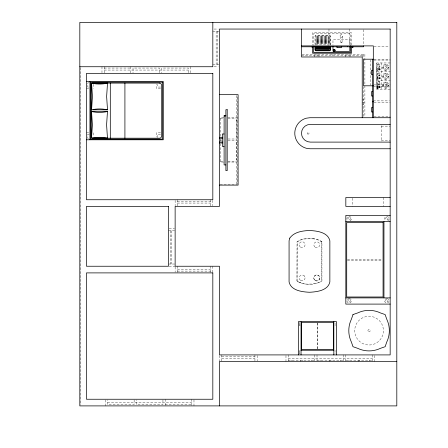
<?xml version="1.0" encoding="UTF-8"?>
<svg xmlns="http://www.w3.org/2000/svg" width="448" height="448" viewBox="0 0 448 448"><rect width="100%" height="100%" fill="white"/><g stroke="black" fill="none" stroke-linecap="round" stroke-linejoin="round"><path stroke-width="0.34" stroke-dasharray="2.24 1.68" d="M383.527 85.417L383.527 84.834A2.218 2.218 0 0 1 385.437 82.93L386.014 82.93A2.218 2.218 0 0 1 387.923 84.84L387.923 85.417A2.218 2.218 0 0 1 386.014 87.326L385.437 87.326A2.218 2.218 0 0 1 383.527 85.417L382.659 85.417M383.516 76.546L383.516 75.97A2.218 2.218 0 0 1 385.431 74.06L386.008 74.06A2.218 2.218 0 0 1 387.912 75.97L387.912 76.552A2.218 2.218 0 0 1 386.002 78.456L385.426 78.456A2.218 2.218 0 0 1 383.516 76.546L382.654 76.546M383.516 67.682L383.516 67.099A2.218 2.218 0 0 1 385.431 65.195L386.008 65.195A2.218 2.218 0 0 1 387.912 67.105L387.912 67.682A2.218 2.218 0 0 1 386.002 69.591L385.426 69.591A2.218 2.218 0 0 1 383.516 67.682L382.654 67.682M386.641 76.384L386.641 76.138A0.93 0.93 0 0 0 385.84 75.337L385.594 75.337A0.93 0.93 0 0 0 384.793 76.138L384.793 76.378A0.93 0.93 0 0 0 385.594 77.179L386.641 76.479M386.641 67.514L386.641 67.273A0.93 0.93 0 0 0 385.84 66.472L385.594 66.472A0.93 0.93 0 0 0 384.793 67.273L384.793 67.514A0.93 0.93 0 0 0 385.594 68.314L386.641 67.614M386.646 85.249L386.646 85.008A0.93 0.93 0 0 0 385.846 84.202L385.605 84.202A0.93 0.93 0 0 0 384.804 85.002L384.804 85.249A0.93 0.93 0 0 0 385.605 86.05L386.646 85.35M341.085 42.336L341.359 42.638L341.555 42.291M379.73 67.094C376.628 68.88 376.874 61.981 379.865 64.081M377.866 64.215L379.91 64.215L379.893 66.959M377.216 76.933L377.182 79.677M377.95 64.204L377.994 66.959L379.702 66.993L379.803 64.187M377.849 73.086L379.865 72.951L379.714 75.964L377.894 75.88L377.866 73.086L379.831 72.929M377.894 70.762C379.484 66.69 375.542 67.099 377.194 70.784M377.233 88.614L377.171 85.714L377.328 88.676M377.95 73.086L377.882 75.83M377.955 76.821L377.149 76.905L377.966 76.849L377.843 79.71M377.955 81.956C380.985 79.845 380.918 86.755 377.978 84.801M377.983 88.519C376.818 81.794 379.786 89.438 377.278 88.575M379.887 75.774L377.961 75.802M377.933 84.767L377.86 81.95L378.05 84.722L379.786 84.689L379.814 81.956M379.266 69.994C378.823 66.92 380.29 70.431 378.941 69.905L378.98 68.69M379.719 68.662C379.932 68.348 380.654 70.258 379.618 69.905L379.635 68.695M379.277 77.588L379.35 78.77L378.941 78.77L379.036 77.526M379.26 78.781L379.26 77.605M379.366 78.77L379.025 78.803M379.641 77.622C380.363 77.106 380.447 79.279 379.618 78.77L379.686 77.594L379.674 78.764M379.938 78.781L380.044 77.616M379.047 86.397L378.963 87.634L379.333 87.702L379.305 86.486M379.943 87.646L379.915 86.458M379.669 87.702C380.324 88.066 380.458 86.078 379.635 86.453L379.73 87.724M305.273 284.021C310.537 284.346 317.419 283.976 321.922 280.946M321.922 241.819L317.352 239.697L313.667 238.739L317.402 239.518L320.236 240.615L321.927 241.819L321.927 280.946C314.776 285.555 304.158 285.555 297.013 280.946L297.013 241.819C301.661 238.28 308.078 238.274 313.667 238.734M377.978 76.877L377.978 79.649L377.199 79.666M301.532 283.242L305.295 283.847M341.062 42.336L341.443 42.146M379.898 75.802L379.91 73.086M380.033 78.814L379.63 78.814M377.894 88.519L377.731 85.652L377.994 85.798M379.372 87.662C379.887 85.893 378.353 86.324 379.047 87.724M380.033 87.674L379.63 87.634L379.73 86.397M379.646 68.718L379.63 69.95L380.005 69.966M379.854 81.794L377.899 81.816L377.899 84.722M298.704 282.145L301.582 283.069M299.029 323.187L299.65 322.515M299.029 351.45L299.41 350.907L300.138 350.862M335.479 324.66L334.902 324.968M335.479 352.923L334.902 353.231M377.182 85.691L377.933 85.641M329.386 44.789L329.23 44.414L316.361 44.414L316.204 44.789M377.266 85.697L377.877 85.708M297.018 280.946L297.192 241.886C301.846 238.487 308.118 238.448 313.639 238.918M297.181 281.142L298.788 281.988M300.121 324.822C298.945 325.735 299.197 322.342 300.188 323.607M300.121 353.086C298.945 353.998 299.197 350.605 300.188 351.87M300.199 325.668L299.712 325.808L299.068 325.214M334.869 323.366L335.457 323.607M335.468 325.668L334.981 325.808M334.869 351.63L335.457 351.87M341.247 42.14L341.578 42.291M377.894 68.029C377.39 74.553 379.411 67.844 377.345 67.844M379.036 68.662L379.266 68.662M379.91 69.933L379.91 68.723M334.919 350.778L335.406 350.862M214.15 29.053L218.142 29.053M212.822 31.265L219.47 31.265M373.99 46.782L389.486 46.782M302.165 54.32L364.89 54.32L364.89 117.046M301.493 55.653L363.558 55.653M373.99 59.198L390.163 59.198M373.99 60.082L390.163 60.082M390.163 62.961L376.846 62.961L376.869 89.561L390.169 89.561M212.822 64.518L219.47 64.518M214.15 66.735L218.142 66.735M382.626 67.39L383.516 67.39M387.912 67.39L388.808 67.39M387.912 67.614L388.797 67.614M104.199 68.062L130.799 68.062M379.355 69.95L379.025 69.938M104.199 70.062L188.44 70.062M377.356 70.874L377.782 70.946M376.846 71.826L390.163 71.826M382.626 76.261L383.516 76.261M387.912 76.261L388.808 76.261M387.912 76.479L388.797 76.479M379.333 77.566L378.997 77.599M377.983 79.593L377.866 76.933M376.846 80.69L390.169 80.69M89.242 82.897L87.853 82.897L87.853 87.058L89.242 87.058M373.99 84.913L390.163 84.913M382.631 85.126L383.527 85.126M387.923 85.126L388.819 85.126M387.923 85.35L388.808 85.35M373.313 86.688L389.486 86.688M160.518 87.058L157.741 87.058L157.741 84.286M379.361 87.679L379.03 87.674M86.47 88.446L89.242 88.446M160.518 88.446L156.358 88.446L156.358 84.286M362.673 99.546L363.558 99.546M362.673 99.988L363.558 99.988M373.313 100.873L389.486 100.873M362.23 102.206L364.89 102.206M373.99 102.648L390.163 102.648M362.673 103.975L363.558 103.975M362.673 104.418L363.558 104.418M373.99 116.833L390.163 116.833M223.726 117.718L220.36 117.718L220.36 136.959M227.769 117.718L237.205 117.718M220.36 118.608L223.132 118.608M227.993 118.608L236.32 118.608M236.32 120.378L237.205 120.378M381.293 126.146L390.163 126.146M86.47 132.843L89.242 132.843M160.518 132.843L156.358 132.843L156.358 137.004M89.242 134.232L87.853 134.232L87.853 138.393L89.242 138.393M160.518 134.232L157.741 134.232L157.741 138.393M236.32 137.228L237.205 137.228M220.36 139.003L221.749 139.003M227.993 139.003L236.32 139.003M381.293 140.33L390.163 140.33M220.36 140.773L221.749 140.773M227.993 140.773L236.32 140.773M236.32 142.548L237.205 142.548M236.32 159.393L237.205 159.393M220.36 161.168L223.132 161.168M227.993 161.168L236.32 161.168M223.726 162.053L220.36 162.053L220.36 144.043M227.769 162.053L237.205 162.053M220.147 184.223L237.205 184.223L237.205 95.553M177.352 201.516L210.605 201.516M177.352 203.067L210.605 203.067M169.154 228.558L174.474 228.558M168.487 230.776L175.134 230.776M347.413 259.319L382.368 259.319M347.413 260.204L382.368 260.204M168.487 264.023L175.134 264.023M169.154 266.241L175.134 266.241M177.352 269.567L210.605 269.567M177.352 271.118L210.605 271.118M221.687 356.686L254.94 356.686M221.687 358.238L254.94 358.238M288.193 358.238L372.428 358.238M288.193 360.231L314.793 360.231M317.01 360.231L343.61 360.231M345.828 360.231L372.428 360.231M107.526 402.573L191.761 402.573M165.161 404.566L191.761 404.566M299.471 353.976L299.068 353.478M304.203 275.878L304.662 276.483M386.008 64.322L386.008 65.195M386.002 69.591L386.002 70.454M386.008 73.186L386.008 74.06M386.002 78.456L386.002 79.324M386.014 82.057L386.014 82.93M386.014 87.326L386.014 88.189M385.717 64.299L385.717 65.195M385.717 69.591L385.717 70.487M385.717 73.17L385.717 74.06M385.717 78.456L385.717 79.352M385.722 82.034L385.722 82.93M385.722 87.326L385.722 88.217M383.51 197.523L383.51 206.388M381.27 62.961L381.282 89.561M381.293 125.737L381.293 141.422M379.271 86.486L379.271 87.634M376.818 62.961L376.824 89.561M374.646 355.578L374.646 361.564M372.428 354.911L372.428 361.564M370.21 59.881L370.21 85.114M369.326 360.231L369.326 360.898M363.558 29.725L363.558 44.548M363.558 54.32L363.558 58.352M363.558 86.688L363.558 117.718M362.23 55.653L362.23 56.98M359.794 360.231L359.794 360.898M358.462 360.231L358.462 361.564M352.475 198.206L352.475 206.388M351.59 45.058L351.59 32.816L312.575 32.816L312.575 45.058M350.706 44.738L350.706 33.706L313.46 33.706L313.46 44.738M350.258 55.653L350.258 56.538M349.815 45.013L349.815 39.631L349.373 39.245L333.295 39.262L332.97 39.693L332.97 45.013M349.815 55.653L349.815 56.538M349.373 29.053L349.373 44.548M348.93 360.231L348.93 360.898M348.046 54.32L348.046 55.653M345.828 55.653L345.828 56.538M345.828 354.911L345.828 361.564M345.386 55.653L345.386 56.538M343.61 354.911L343.61 360.898M340.508 360.231L340.508 360.898M332.528 54.32L332.528 55.653M330.977 360.231L330.977 360.898M330.529 45.013L330.529 36.361A1.103 1.103 0 0 0 329.431 35.258L316.114 35.258A1.103 1.103 0 0 0 315.017 36.361L315.011 45.013M330.31 45.013L330.299 36.249L329.42 35.482L315.582 35.661L315.235 36.366L315.235 45.013M329.644 360.231L329.644 361.564M328.978 29.053L328.978 44.548M321.742 241.836L321.742 280.93M320.113 360.231L320.113 360.898M319.228 55.653L319.228 56.538M318.78 55.653L318.78 56.538M317.632 323.025L317.632 348.891M317.251 323.025L317.251 348.891M317.01 54.32L317.01 56.98M317.01 354.911L317.01 360.898M314.793 55.653L314.793 56.538M314.793 354.911L314.793 360.898M314.35 55.653L314.35 56.538M311.69 360.231L311.69 360.898M302.159 360.231L302.159 360.898M300.826 360.231L300.826 361.564M291.295 360.231L291.295 360.898M288.193 354.911L288.193 360.898M285.975 355.578L285.975 361.564M257.158 355.578L257.158 360.898M254.94 354.911L254.94 361.564M236.762 120.378L236.762 137.228M236.762 142.548L236.762 159.393M236.32 95.553L236.32 184.223M221.687 354.911L221.687 361.564M220.36 139.194L220.36 141.271M219.47 355.578L219.47 361.564M217.7 31.265L217.7 64.518M216.149 31.265L216.149 64.518M212.822 200.407L212.822 205.727M212.822 266.241L212.822 272.227M210.605 199.741L210.605 206.388M210.605 266.241L210.605 272.894M193.978 399.913L193.978 405.899M191.761 399.246L191.761 405.899M190.652 66.735L190.652 72.722M188.44 72.722L188.44 68.062L161.834 68.062L161.834 72.722M177.352 199.741L177.352 206.388M177.352 266.241L177.352 272.894M175.134 200.407L175.134 205.727M175.134 266.907L175.134 272.227M171.814 230.776L171.814 264.023M170.262 230.776L170.262 264.023M165.161 399.246L165.161 405.899M162.943 399.913L162.943 404.566L136.343 404.566L136.343 399.913M159.617 72.722L159.617 68.062L133.017 68.062L133.017 72.722M134.126 399.913L134.126 404.566L107.526 404.566L107.526 399.913M130.799 66.735L130.799 73.388M105.308 399.913L105.308 405.899M104.199 66.735L104.199 73.388M101.982 66.735L101.982 72.722M93.402 84.286L93.402 88.446M93.402 132.843L93.402 136.31M80.702 67.62L80.702 405.009M387.755 220.769A2.218 2.218 0 0 0 389.043 218.966L389.021 218.389A2.218 2.218 0 0 0 387.05 216.546L386.473 216.569A2.218 2.218 0 0 0 384.63 218.54L384.647 219.117A2.218 2.218 0 0 0 385.549 220.556M350.067 220.769A2.218 2.218 0 0 0 351.355 218.966L351.338 218.389A2.218 2.218 0 0 0 349.367 216.546L348.785 216.569A2.218 2.218 0 0 0 346.942 218.54L346.965 219.117A2.218 2.218 0 0 0 347.861 220.556M340.788 36.456L340.648 42.661L342.048 42.694L342.188 36.49L340.788 36.456M316.148 36.529L329.454 36.585L316.148 36.529M316.148 37.419L329.454 37.475L316.148 37.419M316.142 38.326L329.442 38.382L316.142 38.326M316.148 39.211L329.454 39.267L316.148 39.211M316.148 40.096L329.454 40.158L316.148 40.096M316.142 41.009L329.442 41.065L316.142 41.009M316.148 41.894L329.454 41.95L316.148 41.894M316.148 42.778L329.454 42.84L316.148 42.778M316.142 43.691L329.442 43.747L316.142 43.691M388.819 67.491L388.685 68.292A3.102 3.102 0 0 1 386.422 70.414L385.616 70.493A3.102 3.102 0 0 1 382.693 68.102L382.614 67.295A3.102 3.102 0 0 1 385.011 64.372L386.613 64.422A3.102 3.102 0 0 1 388.741 66.685L388.819 67.491M388.819 76.356L388.685 77.157A3.102 3.102 0 0 1 386.422 79.279L385.616 79.363A3.102 3.102 0 0 1 382.693 76.966L382.614 76.16A3.102 3.102 0 0 1 385.011 73.237L386.613 73.287A3.102 3.102 0 0 1 388.741 75.55L388.819 76.356M388.825 85.226L388.696 86.027A3.102 3.102 0 0 1 386.434 88.15L385.627 88.228A3.102 3.102 0 0 1 382.704 85.831L382.626 85.03A3.102 3.102 0 0 1 385.017 82.107L386.624 82.158A3.102 3.102 0 0 1 388.746 84.42L388.825 85.226M341.454 34.703L341.107 34.731A1.333 1.333 0 0 0 340.066 35.974L340.094 36.316A1.333 1.333 0 0 0 341.331 37.363L341.678 37.33A1.333 1.333 0 0 0 342.72 36.092L342.692 35.75A1.333 1.333 0 0 0 341.454 34.703M349.261 217.605L348.964 217.616A1.154 1.154 0 0 0 348.001 218.641L348.012 218.943A1.154 1.154 0 0 0 349.042 219.901L349.339 219.89A1.154 1.154 0 0 0 350.302 218.865L350.291 218.562A1.154 1.154 0 0 0 349.261 217.605M386.949 217.605L386.646 217.616A1.154 1.154 0 0 0 385.689 218.641L385.7 218.943A1.154 1.154 0 0 0 386.725 219.901L387.027 219.89A1.154 1.154 0 0 0 387.985 218.865L387.974 218.562A1.154 1.154 0 0 0 386.949 217.605M349.367 298.564L348.785 298.586A2.218 2.218 0 0 0 346.942 300.558L346.965 301.14A2.218 2.218 0 0 0 348.936 302.977L349.518 302.96A2.218 2.218 0 0 0 351.355 300.989L351.338 300.406A2.218 2.218 0 0 0 349.367 298.564M349.261 299.622L348.964 299.634A1.154 1.154 0 0 0 348.001 300.664L348.012 300.961A1.154 1.154 0 0 0 349.042 301.924L349.339 301.913A1.154 1.154 0 0 0 350.302 300.882L350.291 300.586A1.154 1.154 0 0 0 349.261 299.622M387.05 298.564L386.473 298.586A2.218 2.218 0 0 0 384.63 300.558L384.647 301.14A2.218 2.218 0 0 0 386.624 302.977L387.201 302.96A2.218 2.218 0 0 0 389.043 300.989L389.021 300.406A2.218 2.218 0 0 0 387.05 298.564M386.949 299.622L386.646 299.634A1.154 1.154 0 0 0 385.689 300.664L385.7 300.961A1.154 1.154 0 0 0 386.725 301.924L387.027 301.913A1.154 1.154 0 0 0 387.985 300.882L387.974 300.586A1.154 1.154 0 0 0 386.949 299.622M315.162 247.229A2.94 2.94 0 0 0 319.732 244.983A2.94 2.94 0 0 0 315.504 242.155A2.94 2.94 0 0 0 315.162 247.229M300.502 247.156A2.94 2.94 0 0 0 305.066 244.91A2.94 2.94 0 0 0 300.838 242.077A2.94 2.94 0 0 0 300.502 247.156M315.33 280.482A2.934 2.934 0 0 0 319.732 277.945A2.934 2.934 0 0 0 315.33 275.402A2.934 2.934 0 0 0 315.33 280.482M300.675 280.47A2.918 2.918 0 0 0 305.054 277.945A2.918 2.918 0 0 0 300.675 275.414A2.918 2.918 0 0 0 300.675 280.47M315.258 280.61A3.08 3.08 0 0 0 319.878 277.945A3.08 3.08 0 0 0 315.258 275.279A3.08 3.08 0 0 0 315.258 280.61M368.508 331.61A1.126 1.126 0 0 0 370.194 330.63A1.126 1.126 0 0 0 368.508 329.655A1.126 1.126 0 0 0 368.508 331.61M361.889 343.067A14.358 14.358 0 0 0 383.426 330.63A14.358 14.358 0 0 0 361.889 318.198A14.358 14.358 0 0 0 361.889 343.067M307.698 134.008A0.885 0.885 0 0 0 309.03 133.235A0.885 0.885 0 0 0 307.698 132.468A0.885 0.885 0 0 0 307.698 134.008"/><path stroke-width="0.67" d="M107.514 83.16L106.63 96.494L107.514 109.827L91.554 109.827L92.445 96.494L91.554 83.16L107.514 83.16A36.355 36.355 0 0 1 91.554 83.16M107.475 111.53L106.59 124.863L107.475 138.197L91.515 138.197L92.4 124.863L91.515 111.53L107.475 111.53A36.355 36.355 0 0 1 91.515 111.53M316.142 46.374L329.437 46.374M301.493 45.898L373.313 45.898L373.313 117.718M301.493 46.782L363.558 46.782L363.558 45.898M312.575 47.673L312.133 47.673L312.133 46.782M373.313 59.198L363.558 59.198L363.558 85.798L373.313 85.798M79.817 66.735L212.822 66.735L212.822 22.4M372.428 70.28L371.543 70.28L371.543 74.715L372.428 74.715M86.47 81.508L163.29 81.508L163.29 139.782L86.47 139.782M372.428 91.56L371.543 91.56L371.543 95.995L372.428 95.995M219.47 94.668L238.095 94.668L238.095 185.108L219.47 185.108M372.428 101.758L373.313 101.758M372.428 107.526L371.543 107.526L371.543 111.955L372.428 111.955M225.893 115.438L224.112 115.438L224.112 164.92L225.893 164.92M390.163 117.718L309.921 117.718L306.326 118.194A15.574 15.574 0 0 0 306.326 148.282L309.921 148.753L390.163 148.753M390.163 124.37L310.358 124.37A8.865 8.865 0 0 0 301.493 133.235A8.865 8.865 0 0 0 310.358 142.106L390.163 142.106M224.112 133.991L222.326 133.991L222.326 146.362L224.112 146.362M219.47 137.284L222.326 137.284M219.47 138.236L222.326 138.236M219.47 142.038L222.326 142.038M219.47 142.99L222.326 142.99M390.163 197.523L345.828 197.523L345.828 206.388L390.163 206.388M390.163 215.426L345.828 215.426L345.828 304.097L390.163 304.097M345.828 221.637L390.163 221.637M345.828 297.892L390.163 297.892M301.045 350.258L333.833 350.258M396.81 361.564L219.47 361.564L219.47 405.899M383.953 221.637L383.953 297.892M372.428 59.198L372.428 117.718M362.23 117.718L362.23 56.98L301.493 56.98L301.493 29.053M352.918 46.782L352.918 47.673L352.475 47.673L352.475 46.782M351.59 46.413L351.59 53.211L312.575 53.211L312.575 46.413M350.706 46.122L350.706 52.326L313.46 52.326L313.46 46.122M350.258 45.898L350.258 46.782M349.815 46.34L349.815 50.994L349.373 51.442L333.295 51.425L332.97 51.055L332.97 46.34M347.598 46.34L347.598 46.782M341.393 46.782L341.393 47.673L336.958 47.673L336.958 46.782M336.504 354.911L336.504 321.658L298.374 321.658L298.374 354.911M333.833 321.658L333.833 354.911M330.753 46.34L330.753 46.782M330.529 46.346L330.529 49.672A1.103 1.103 0 0 1 329.431 50.775L316.114 50.775A1.103 1.103 0 0 1 315.017 49.672L315.011 46.346M330.31 46.34L330.299 49.784L329.65 50.523L316.12 50.551L315.263 49.896L315.235 46.34M328.093 45.898L328.093 46.782M317.453 46.782L317.453 47.673L317.01 47.673L317.01 46.782M301.045 321.658L301.045 354.911M225.54 115.438L225.529 115.914M225.378 115.438L225.428 115.914M225.288 115.438L225.322 115.914M224.767 115.438L224.767 115.914M224.672 115.438L224.672 115.914M224.526 115.438L224.571 115.914M224.493 115.438L224.465 115.914M124.914 83.093L124.914 138.197M110.309 83.093L110.309 138.197M89.936 81.508L89.936 139.782M92.87 109.558A36.355 36.355 0 0 1 107.514 109.827M92.831 137.928A36.355 36.355 0 0 1 107.475 138.197M316.148 47.258L329.454 47.314L316.148 47.258M316.148 48.143L329.454 48.205L316.148 48.143M316.142 49.056L329.442 49.112L316.142 49.056M289.766 238.129L289.072 240.794L289.072 281.971C291.004 290.623 302.081 291.894 309.467 292.264C316.859 291.894 327.936 290.623 329.862 281.971L329.862 240.794C327.936 232.142 316.859 230.866 309.467 230.502C302.445 230.787 294.112 231.93 289.766 238.129M353.002 314.563L351.383 319.228A26.482 26.482 0 0 0 351.383 342.037L353.002 346.702L357.661 348.32A26.482 26.482 0 0 0 380.475 348.32L385.14 346.702L386.758 342.037A26.482 26.482 0 0 0 386.758 319.228L385.14 314.563L380.475 312.945A26.482 26.482 0 0 0 357.661 312.945L353.002 314.563M396.81 22.4L79.817 22.4L79.817 405.899L396.81 405.899L396.81 22.4M390.163 29.053L219.47 29.053L219.47 206.388L175.134 206.388L175.134 266.241L219.47 266.241L219.47 354.911L390.163 354.911L390.163 29.053M212.822 73.388L86.47 73.388L86.47 199.741L212.822 199.741L212.822 73.388M162.596 82.202L90.63 82.202L90.63 139.087L162.596 139.087L162.596 82.202M159.292 83.093L92.618 83.093A1.103 1.103 0 0 0 91.515 84.19L91.515 136.78A1.417 1.417 0 0 0 92.932 138.197L159.404 138.197A2.307 2.307 0 0 0 161.711 135.89L161.711 85.512A2.419 2.419 0 0 0 159.292 83.093M227.203 109.726L225.893 109.726L225.893 170.626L227.203 170.626L227.203 109.726M168.487 206.388L86.47 206.388L86.47 266.241L168.487 266.241L168.487 206.388M383.068 222.522L346.713 222.522L346.713 297.007L383.068 297.007L383.068 222.522M212.822 272.894L86.47 272.894L86.47 399.246L212.822 399.246L212.822 272.894M333.452 322.325L301.426 322.325L301.426 349.591L333.452 349.591L333.452 322.325M333.676 51.055A0.885 0.885 0 0 0 335.093 50.462A0.885 0.885 0 0 0 333.872 49.532A0.885 0.885 0 0 0 333.676 51.055M333.805 51.055A0.818 0.818 0 0 0 335.037 50.35A0.818 0.818 0 0 0 333.805 49.638A0.818 0.818 0 0 0 333.805 51.055"/></g></svg>
